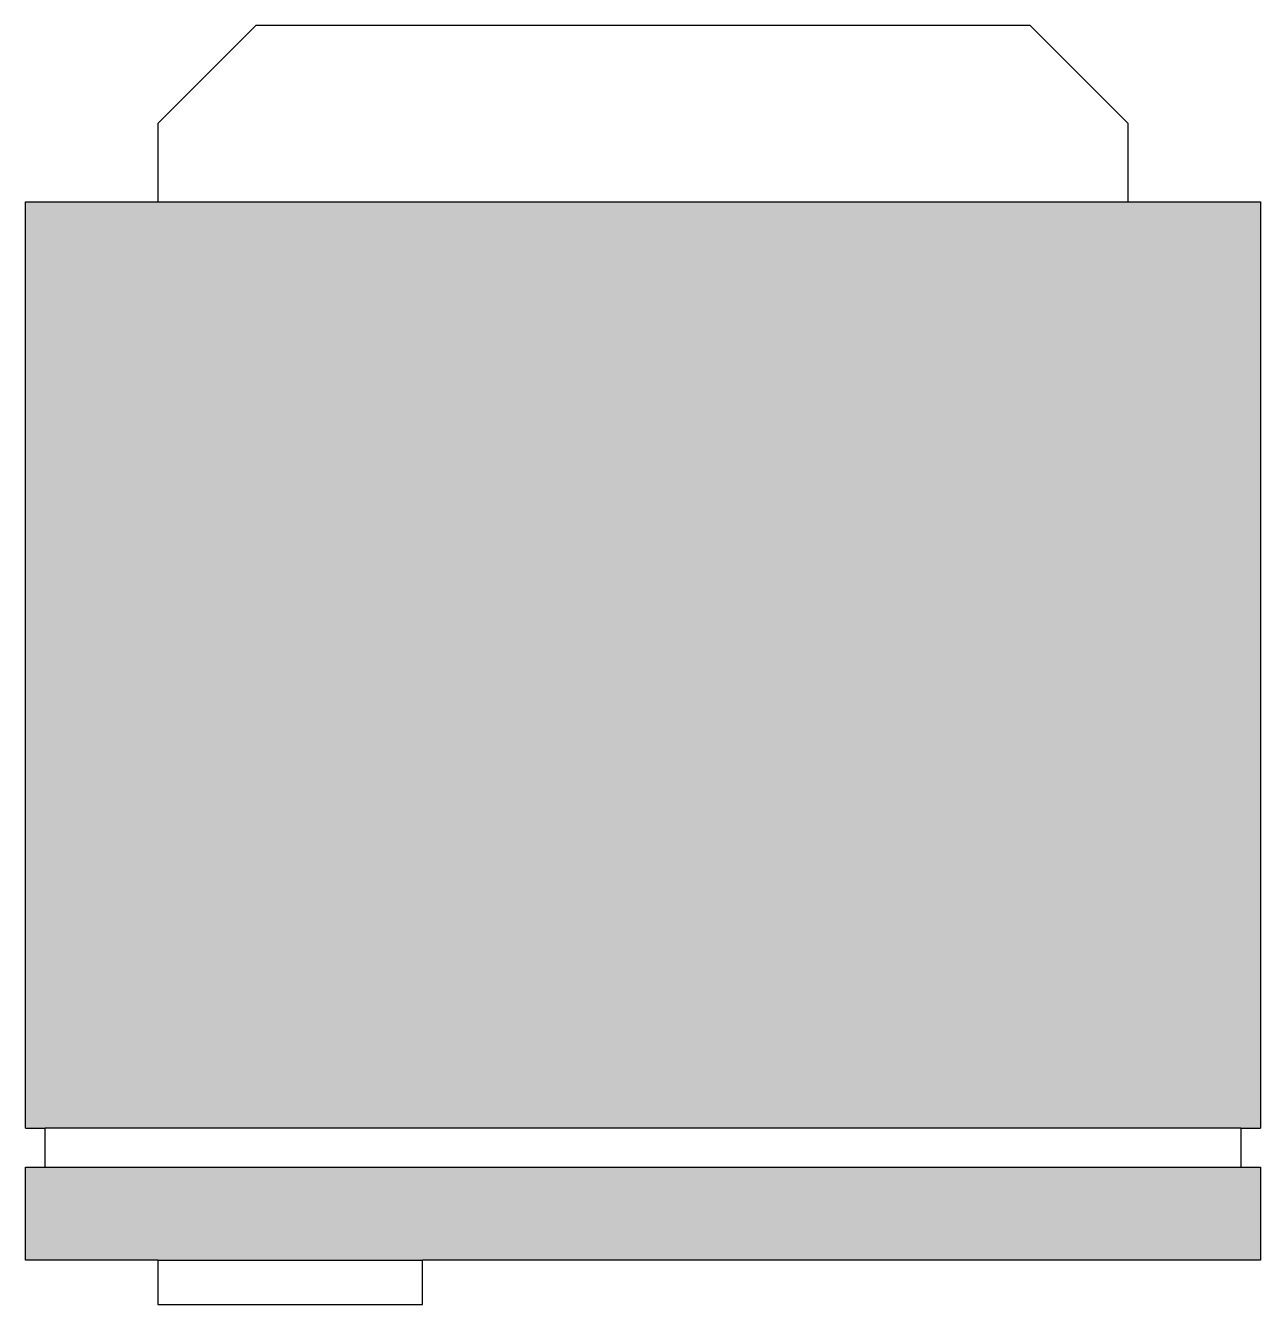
# Model space of a CAD drawing. Header units: millimetres. Extents: x 1347.515 to 1348.145, y 1288.466 to 1289.119.
import ezdxf

# ---------------------------------------------------------------- set-up
doc = ezdxf.new("R2010")
doc.units = ezdxf.units.MM
doc.layers.add('ARQ-MOB', color=254, linetype='Continuous')
doc.layers.add('Layout', color=8, linetype='Continuous')

# ---------------------------------------------------------------- blocks, each defined once
blk = doc.blocks.new('GELADEI')
at = {"layer": 'ARQ-MOB'}
for p, q in [((-0.1975, 0), (-0.2475, -0.05)), ((-0.1975, 0), (0.1975, 0)), ((0.2475, -0.05), (0.1975, 0)), ((-0.2475, -0.09), (-0.2475, -0.05)), ((0.2475, -0.05), (0.2475, -0.09)), ((-0.315, -0.09), (-0.315, -0.5625)), ((-0.2475, -0.09), (-0.315, -0.09)), ((0.2475, -0.09), (-0.2475, -0.09)), ((0.315, -0.09), (0.2475, -0.09)), ((0.315, -0.5625), (0.315, -0.09)), ((-0.305, -0.5625), (-0.315, -0.5625)), ((-0.305, -0.5625), (0.305, -0.5625)), ((-0.305, -0.5625), (-0.305, -0.5825)), ((0.315, -0.5625), (0.305, -0.5625)), ((0.305, -0.5825), (0.305, -0.5625)), ((-0.305, -0.5825), (-0.315, -0.5825)), ((-0.315, -0.5825), (-0.315, -0.63)), ((0.305, -0.5825), (-0.305, -0.5825)), ((0.315, -0.5825), (0.305, -0.5825)), ((0.315, -0.63), (0.315, -0.5825)), ((-0.315, -0.63), (0.1125, -0.63)), ((0.1125, -0.6525), (0.1125, -0.63)), ((0.2475, -0.63), (0.1125, -0.63)), ((0.2475, -0.63), (0.2475, -0.6525)), ((0.2475, -0.63), (0.315, -0.63)), ((0.2475, -0.6525), (0.1125, -0.6525))]:
    blk.add_line(p, q, dxfattribs=at)
blk = doc.blocks.new('A$C6E052830')
at = {"layer": 'Layout'}
h = blk.add_hatch(color=252, dxfattribs=at)
h.set_gradient(color1=(132, 132, 132), one_color=1, tint=1)
h.paths.add_polyline_path([(0.5625, 0.62), (0.5625, 0.63), (0.09, 0.63), (0.09, 0.5625), (0.09, 0.0675), (0.09, 0), (0.5625, 0), (0.5625, 0.01)])
h = blk.add_hatch(color=252, dxfattribs=at)
h.set_gradient(color1=(132, 132, 132), one_color=1, tint=1)
h.paths.add_polyline_path([(0.63, 0), (0.63, 0.4275), (0.63, 0.5625), (0.63, 0.63), (0.5825, 0.63), (0.5825, 0.62), (0.5825, 0.01), (0.5825, 0)])
at = {"layer": 'ARQ-MOB', "lineweight": 0, "rotation": 89.99999999990881}
blk.add_blockref('GELADEI', (0, 0.315), dxfattribs=at)

msp = doc.modelspace()

# ---------------------------------------------------------------- block references
at = {"layer": 'Layout', "xscale": -1, "rotation": 90}
msp.add_blockref('A$C6E052830', (1348.14504, 1289.11897), dxfattribs=at)

doc.saveas('drawing.dxf')
